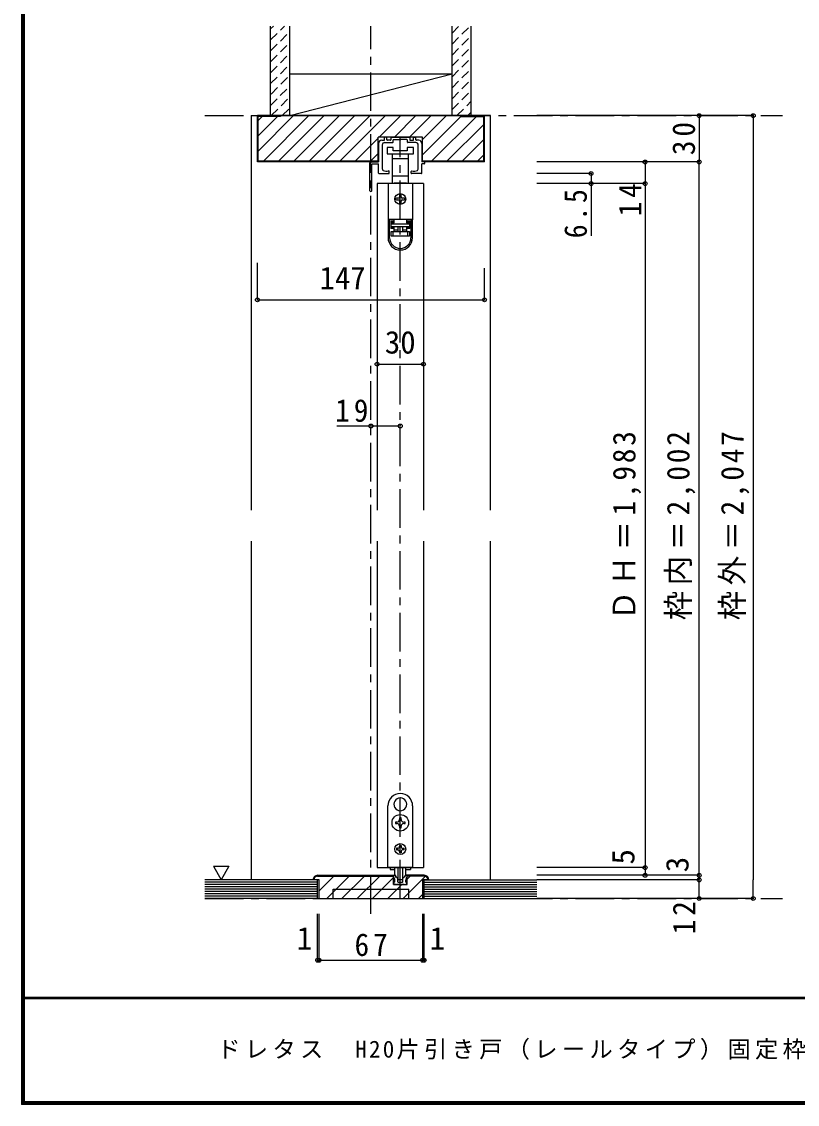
# Model space of a CAD drawing. Units: millimetres at full size, sheet at 1:5; details may follow other scales. Extents: x -973 to 977, y -718 to 696.
# Drawn here: x -973 to -471, y -701 to 0 of the extents above; entities that cross this region are included whole.
import ezdxf
from ezdxf.enums import TextEntityAlignment as Align

# ---------------------------------------------------------------- set-up
doc = ezdxf.new("R2010")
doc.units = ezdxf.units.MM
doc.header["$LTSCALE"] = 5
doc.header["$PDMODE"] = 32
doc.header["$PDSIZE"] = 2.5
doc.linetypes.add('CHAIN1', pattern=[8, 5, -1, 1, -1])
doc.linetypes.add('DASHED1', pattern=[1.8, 1.2, -0.6])
for name, color, linetype in [('0-1_通り芯', 4, 'CHAIN1'), ('0-2_柱', 3, 'Continuous'), ('0-3_仕上げ', 2, 'Continuous'), ('0-4_枠', 3, 'Continuous'), ('0-6_扉', 6, 'Continuous'), ('0-7_金物', 7, 'Continuous'), ('0-A_文字', 7, 'Continuous'), ('0-B_寸法', 7, 'Continuous'), ('0-C_ハッチ', 4, 'DASHED1'), ('F-1_枠', 6, 'Continuous'), ('F-A_文字', 7, 'Continuous')]:
    doc.layers.add(name, color=color, linetype=linetype)
doc.styles.add('ＭＳ ゴシック', font='')
doc.styles.get('ＭＳ ゴシック').set_extended_font_data('MS Gothic')

# ---------------------------------------------------------------- blocks, each defined once
blk = doc.blocks.new('下荷重(戸車)')
at = {"layer": '0-7_金物'}
for p, q in [((8.5, 37.107), (4.5, 37.107)), ((-5.25, 30.107), (0, 30.107)), ((0, 30.107), (5.25, 30.107)), ((5.25, 30.107), (5.25, 33.107)), ((5.25, 18.507), (5.25, 30.107)), ((0, 18.507), (-5.25, 18.507)), ((-5.25, 18.507), (-5.25, 14.107)), ((-5.25, 14.107), (-4, 14.107)), ((-4, 14.107), (-4, 13.807)), ((4, 14.107), (-4, 14.107)), ((5.25, 18.507), (0, 18.507)), ((4, 14.107), (5.25, 14.107)), ((4, 13.807), (4, 14.107)), ((5.25, 14.107), (5.25, 18.507)), ((7.9, 13.807), (-7.9, 13.807)), ((-7.9, 13.807), (-7.9, -9.493)), ((7.9, 13.807), (7.9, -9.493)), ((-1.5, 4.307), (-2.5, 4.307)), ((-2.5, 3.307), (-1.5, 3.307)), ((-0.5, 6.307), (-0.5, 5.307)), ((-0.5, 2.307), (-0.5, 1.307)), ((0.5, 5.307), (0.5, 6.307)), ((0.5, 1.307), (0.5, 2.307)), ((2.5, 4.307), (1.5, 4.307)), ((1.5, 3.307), (2.5, 3.307)), ((7.9, -9.493), (-7.9, -9.493)), ((-7.9, -9.493), (-7.9, -9.593)), ((-6.9, -9.593), (-7.9, -9.593)), ((-7.9, -9.593), (-7.9, -21.293)), ((-4.2, -9.593), (-6.9, -9.593)), ((-6.9, -21.293), (-6.9, -9.593)), ((-6.1, -10.593), (-6.1, -15.293)), ((-6.1, -10.593), (-4.2, -10.593)), ((-5.9, -11.693), (-5.9, -12.193)), ((-4, -11.693), (-5.9, -11.693)), ((-5.9, -12.193), (5.9, -12.193)), ((-5.9, -14.193), (-5.9, -12.193)), ((-4.9, -9.593), (-4.9, -9.493)), ((-4.2, -9.593), (-4.2, -10.593)), ((-4, -11.693), (-4, -9.493)), ((4, -9.493), (4, -11.693)), ((5.9, -11.693), (4, -11.693)), ((6.9, -9.593), (4.2, -9.593)), ((4.2, -10.593), (4.2, -9.593)), ((4.2, -11.593), (4.2, -10.593)), ((4.2, -10.593), (6.1, -10.593)), ((6.1, -11.593), (4.2, -11.593)), ((4.9, -9.493), (4.9, -9.593)), ((5.9, -12.193), (5.9, -11.693)), ((5.9, -12.193), (5.9, -14.193)), ((6.1, -15.293), (6.1, -10.593)), ((6.9, -9.593), (6.9, -21.293)), ((7.9, -9.593), (6.9, -9.593)), ((7.9, -9.493), (7.9, -9.593)), ((7.9, -21.293), (7.9, -9.593)), ((-6.1, -14.293), (-4.2, -14.293)), ((-4.2, -15.293), (-6.1, -15.293)), ((5.9, -14.193), (-5.9, -14.193)), ((-5.9, -17.193), (-4.9, -17.193)), ((-4.9, -17.193), (4.9, -17.193)), ((-4.9, -17.193), (-4.9, -20.193)), ((4.9, -20.193), (-4.9, -20.193)), ((-4.2, -14.293), (-4.2, -15.293)), ((-4.2, -15.293), (-4.2, -17.193)), ((-4, -16.193), (-4, -14.193)), ((-1.5, -14.193), (-1.5, -17.193)), ((1.5, -14.193), (1.5, -17.193)), ((1.5, -16.193), (4, -16.193)), ((6.1, -15.293), (4.2, -15.293)), ((4.2, -17.193), (4.2, -15.293)), ((4.9, -17.193), (5.9, -17.193)), ((5.9, -17.193), (5.9, -20.193))]:
    blk.add_line(p, q, dxfattribs=at)
for points in [[(-8.5, 33.107), (0, 33.107), (8.5, 33.107), (8.5, 37.107)], [(4.5, 37.107), (4.5, 35.107), (-4.5, 35.107), (-4.5, 37.107), (-8.5, 37.107), (-8.5, 33.107)], [(-5.25, 33.107), (-5.25, 30.107), (-5.25, 18.507)], [(-4.2, -10.593), (-4.2, -11.593), (-6.1, -11.593)], [(-4.9, -20.193), (-5.9, -20.193), (-5.9, -17.193)], [(-4, -17.193), (-4, -16.193), (-1.5, -16.193)], [(4, -14.193), (4, -16.193), (4, -17.193)], [(4.2, -15.293), (4.2, -14.293), (6.1, -14.293)], [(5.9, -20.193), (4.9, -20.193), (4.9, -17.193)]]:
    blk.add_lwpolyline(points, dxfattribs=at)
blk.add_circle((0, 3.807), 3.5, dxfattribs=at)
for centre, radius, start, end in [((-2.5, 3.807), 0.5, 90, 180), ((-2.5, 3.807), 0.5, 180, 270), ((-1.5, 5.307), 1, 270, 0), ((-1.5, 2.307), 1, 0, 90), ((0, 6.307), 0.5, 90, 180), ((0, 1.307), 0.5, 180, 270), ((0, 6.307), 0.5, 0, 90), ((0, 1.307), 0.5, 270, 0), ((1.5, 5.307), 1, 180, 270), ((1.5, 2.307), 1, 90, 180), ((2.5, 3.807), 0.5, 0, 90), ((2.5, 3.807), 0.5, 270, 0), ((0, -21.293), 7.9, 180, 0), ((0, -21.293), 6.9, 180, 0)]:
    blk.add_arc(centre, radius, start, end, dxfattribs=at)
blk = doc.blocks.new('03')
at = {"layer": '0-B_寸法'}
for p, q in [((-11.079, 7.476), (-9.529, 7.476)), ((-9.229, 7.776), (-9.229, 9.176)), ((-8.029, 9.476), (-8.929, 9.476)), ((-7.729, 7.776), (-7.729, 9.176)), ((-5.529, 7.476), (-7.429, 7.476)), ((-5.229, 9.176), (-5.229, 7.776)), ((-4.929, 9.476), (6.771, 9.476)), ((-3.729, 6.276), (-3.729, 7.676)), ((-3.429, 7.976), (0.621, 7.976)), ((0.921, 8.276), (0.621, 7.976)), ((0.921, 8.276), (1.221, 7.976)), ((5.271, 7.976), (1.221, 7.976)), ((5.571, 6.276), (5.571, 7.676)), ((7.071, 9.176), (7.071, 7.776)), ((7.371, 7.476), (9.271, 7.476)), ((9.571, 7.776), (9.571, 9.176)), ((9.871, 9.476), (10.771, 9.476)), ((11.071, 7.776), (11.071, 9.176)), ((12.921, 7.476), (11.371, 7.476)), ((-13.079, 5.476), (-13.079, -6.524)), ((-10.679, -11.096), (-10.679, 4.476)), ((-9.229, 5.976), (-4.029, 5.976)), ((11.071, 5.976), (5.871, 5.976)), ((12.521, -11.096), (12.521, 4.476)), ((14.921, 5.476), (14.921, -6.524)), ((-18.179, -6.524), (-13.079, -6.524)), ((16.321, -6.524), (14.921, -6.524)), ((-18.679, -25.124), (-18.679, -7.024)), ((-17.479, -25.124), (-17.479, -8.224)), ((-16.979, -7.724), (-13.079, -7.724)), ((-13.079, -13.724), (-13.079, -7.724)), ((-6.229, -13.724), (-6.229, -12.649)), ((8.071, -13.724), (8.071, -12.649)), ((16.321, -7.724), (14.921, -7.724)), ((14.921, -13.724), (14.921, -7.724)), ((-12.779, -14.024), (-6.529, -14.024)), ((14.621, -14.024), (8.371, -14.024))]:
    blk.add_line(p, q, dxfattribs=at)
for centre, radius, start, end in [((-11.079, 5.476), 2, 90, 180), ((-9.529, 7.776), 0.3, 270, 0), ((-8.929, 9.176), 0.3, 90, 180), ((-8.029, 9.176), 0.3, 0, 90), ((-7.429, 7.776), 0.3, 180, 270), ((-5.529, 7.776), 0.3, 270, 0), ((-4.929, 9.176), 0.3, 90, 180), ((-3.429, 7.676), 0.3, 90, 180), ((5.271, 7.676), 0.3, 0, 90), ((6.771, 9.176), 0.3, 0, 90), ((7.371, 7.776), 0.3, 180, 270), ((9.271, 7.776), 0.3, 270, 0), ((9.871, 9.176), 0.3, 90, 180), ((10.771, 9.176), 0.3, 0, 90), ((11.371, 7.776), 0.3, 180, 270), ((12.921, 5.476), 2, 0, 90), ((-9.229, 4.476), 1.5, 90, 180), ((-4.029, 6.276), 0.3, 270, 0), ((5.871, 6.276), 0.3, 180, 270), ((11.071, 4.476), 1.5, 0, 90), ((-18.179, -7.024), 0.5, 90, 180), ((16.321, -7.124), 0.6, 0, 90), ((-16.979, -8.224), 0.5, 90, 180), ((-12.779, -13.724), 0.3, 180, 270), ((-9.679, -11.096), 1, 180, 243.25632), ((-7.879, -7.524), 5, 243.25632, 284.75682), ((-6.529, -12.649), 0.3, 0, 104.75682), ((-6.529, -13.724), 0.3, 270, 0), ((8.371, -12.649), 0.3, 75.24318, 180), ((8.371, -13.724), 0.3, 180, 270), ((9.721, -7.524), 5, 255.24318, 296.74368), ((11.521, -11.096), 1, 296.74368, 0), ((14.621, -13.724), 0.3, 270, 0), ((16.321, -7.124), 0.6, 270, 0), ((-18.079, -25.124), 0.6, 180, 0)]:
    blk.add_arc(centre, radius, start, end, dxfattribs=at)

msp = doc.modelspace()

# ---------------------------------------------------------------- linework, layer by layer
at = {"layer": '0-1_通り芯'}
for p, q in [((-747.246, -577.5), (-747.246, -2.5)), ((-854.746, -60.5), (-480.746, -60.5)), ((-728.246, -567.5), (-728.246, -74.5)), ((-854.746, -567.5), (-480.746, -567.5))]:
    msp.add_line(p, q, dxfattribs=at)
at = {"layer": '0-2_柱', "color": 7}
msp.add_line((-799.746, -60.5), (-694.746, -33.5), dxfattribs=at)
at = {"layer": '0-2_柱'}
for p, q in [((-799.746, -33.5), (-694.746, -33.5)), ((-799.746, -60.5), (-694.746, -60.5))]:
    msp.add_line(p, q, dxfattribs=at)
at = {"layer": '0-3_仕上げ'}
for p, q in [((-812.246, -60.5), (-812.246, -2.5)), ((-799.746, -60.5), (-799.746, -2.5)), ((-694.746, -60.5), (-694.746, -2.5)), ((-682.246, -60.5), (-682.246, -2.5)), ((-781.746, -555.5), (-854.746, -555.5)), ((-781.746, -567.5), (-781.746, -555.5)), ((-712.746, -567.5), (-712.746, -555.5)), ((-712.746, -555.5), (-639.746, -555.5)), ((-781.746, -567.5), (-854.746, -567.5)), ((-712.746, -567.5), (-639.746, -567.5))]:
    msp.add_line(p, q, dxfattribs=at)
at = {"layer": '0-3_仕上げ', "color": 7}
for p, q in [((-781.746, -557), (-854.746, -557)), ((-781.746, -558.5), (-854.746, -558.5)), ((-781.746, -560), (-854.746, -560)), ((-712.746, -557), (-639.746, -557)), ((-712.746, -558.5), (-639.746, -558.5)), ((-712.746, -560), (-639.746, -560)), ((-781.746, -561.5), (-854.746, -561.5)), ((-781.746, -563), (-854.746, -563)), ((-781.746, -564.5), (-854.746, -564.5)), ((-781.746, -566), (-854.746, -566)), ((-712.746, -561.5), (-639.746, -561.5)), ((-712.746, -563), (-639.746, -563)), ((-712.746, -564.5), (-639.746, -564.5)), ((-712.746, -566), (-639.746, -566))]:
    msp.add_line(p, q, dxfattribs=at)
at = {"layer": '0-4_枠', "color": 4}
for p, q in [((-824.746, -60.5), (-820.746, -60.5)), ((-824.746, -60.5), (-824.746, -316)), ((-669.746, -60.5), (-673.746, -60.5)), ((-669.746, -316), (-669.746, -60.5)), ((-824.746, -336), (-824.746, -555.5)), ((-669.746, -555.5), (-669.746, -336))]:
    msp.add_line(p, q, dxfattribs=at)
at = {"layer": '0-4_枠'}
for p, q in [((-820.746, -90.5), (-820.746, -60.5)), ((-673.746, -60.5), (-820.746, -60.5)), ((-820.246, -90), (-820.246, -61)), ((-805.746, -61), (-820.246, -61)), ((-805.746, -60.5), (-805.746, -61)), ((-688.746, -61), (-688.746, -60.5)), ((-688.746, -61), (-674.246, -61)), ((-674.246, -90), (-674.246, -61)), ((-673.746, -90.5), (-673.746, -60.5)), ((-742.646, -90.5), (-742.646, -74.5)), ((-713.846, -74.5), (-742.646, -74.5)), ((-713.846, -90.5), (-713.846, -74.5)), ((-742.646, -90.5), (-820.746, -90.5)), ((-742.646, -90), (-820.246, -90)), ((-674.246, -90), (-713.846, -90)), ((-673.746, -90.5), (-713.846, -90.5)), ((-781.746, -552.5), (-732.646, -552.5)), ((-781.746, -553), (-732.646, -553)), ((-732.646, -558.5), (-732.646, -552.5)), ((-723.846, -558.5), (-723.846, -552.5)), ((-712.746, -552.5), (-723.846, -552.5)), ((-712.746, -553), (-723.846, -553)), ((-780.746, -555.5), (-784.746, -555.5)), ((-780.746, -567.5), (-780.746, -555.5)), ((-732.646, -558.5), (-723.846, -558.5)), ((-709.746, -555.5), (-713.746, -555.5)), ((-713.746, -567.5), (-713.746, -555.5)), ((-780.746, -567.5), (-713.746, -567.5)), ((-771.746, -561.5), (-722.746, -561.5)), ((-771.746, -567.5), (-771.746, -561.5)), ((-722.746, -567.5), (-722.746, -561.5))]:
    msp.add_line(p, q, dxfattribs=at)
for centre, radius, start, end in [((-781.746, -555.5), 3, 90, 180), ((-781.746, -555.5), 2.5, 90.0008, 180), ((-712.746, -555.5), 3, 0, 90), ((-712.746, -555.5), 2.5, 0, 90)]:
    msp.add_arc(centre, radius, start, end, dxfattribs=at)
at = {"layer": '0-6_扉'}
for p, q in [((-713.246, -104.5), (-743.246, -104.5)), ((-743.246, -104.5), (-743.246, -316)), ((-713.246, -104.5), (-713.246, -316)), ((-743.246, -336), (-743.246, -547.5)), ((-713.246, -336), (-713.246, -547.5)), ((-743.246, -547.5), (-713.246, -547.5))]:
    msp.add_line(p, q, dxfattribs=at)
at = {"layer": '0-7_金物'}
for p, q in [((-728.345, -502.351), (-728.246, -502.45)), ((-728.147, -502.351), (-728.246, -502.45)), ((-736.246, -547.5), (-736.246, -507.5)), ((-731.888, -508.489), (-731.753, -508.525)), ((-731.79, -508.66), (-731.753, -508.525)), ((-724.604, -508.489), (-724.739, -508.525)), ((-724.702, -508.66), (-724.739, -508.525)), ((-720.246, -507.5), (-720.246, -547.5)), ((-730.446, -518), (-731.396, -518)), ((-731.396, -518), (-731.396, -519)), ((-728.746, -515.35), (-728.746, -516.3)), ((-727.746, -515.35), (-728.746, -515.35)), ((-727.746, -516.3), (-727.746, -515.35)), ((-725.096, -518), (-726.046, -518)), ((-725.096, -519), (-725.096, -518)), ((-731.396, -519), (-730.446, -519)), ((-727.746, -521.65), (-727.746, -520.7)), ((-726.046, -519), (-725.096, -519)), ((-730.046, -535), (-730.646, -535)), ((-730.646, -535), (-730.646, -536)), ((-730.646, -536), (-730.046, -536)), ((-728.746, -533.1), (-727.746, -533.1)), ((-728.746, -533.1), (-728.746, -533.7)), ((-728.746, -537.3), (-728.746, -537.9)), ((-727.746, -537.9), (-728.746, -537.9)), ((-727.746, -533.1), (-727.746, -533.7)), ((-727.746, -537.3), (-727.746, -537.9)), ((-726.446, -535), (-725.846, -535)), ((-720.246, -547.5), (-736.246, -547.5)), ((-734.846, -547.5), (-734.846, -548.7)), ((-734.846, -548.7), (-731.714, -548.7)), ((-732.746, -552.5), (-732.203, -552.5)), ((-732.746, -553.5), (-732.746, -552.5)), ((-730.584, -553.912), (-731.85, -552.647)), ((-731.746, -551.921), (-731.746, -547.5)), ((-729.746, -547.5), (-729.746, -555.121)), ((-726.746, -547.5), (-726.746, -555.121)), ((-725.908, -553.912), (-724.643, -552.647)), ((-724.778, -548.7), (-721.646, -548.7)), ((-724.746, -551.921), (-724.746, -547.5)), ((-721.646, -547.5), (-721.646, -548.7)), ((-732.046, -558.5), (-732.532, -557.274)), ((-731.746, -557), (-732.346, -557)), ((-730.946, -558.5), (-732.046, -558.5)), ((-731.746, -557), (-731.746, -555.736)), ((-730.946, -558.5), (-730.746, -558.3)), ((-730.746, -558.3), (-730.546, -558.5)), ((-725.946, -558.5), (-730.546, -558.5)), ((-730.372, -554), (-730.046, -554)), ((-729.846, -556.7), (-729.846, -554.2)), ((-727.046, -555.421), (-729.446, -555.421)), ((-728.246, -557.3), (-727.946, -557)), ((-727.946, -557), (-726.946, -557)), ((-726.646, -556.7), (-726.646, -554.2)), ((-726.12, -554), (-726.446, -554)), ((-725.746, -558.3), (-725.946, -558.5)), ((-725.546, -558.5), (-725.746, -558.3)), ((-725.546, -558.5), (-724.446, -558.5)), ((-724.746, -557), (-724.746, -555.736)), ((-724.746, -557), (-724.146, -557)), ((-724.446, -558.5), (-723.96, -557.274))]:
    msp.add_line(p, q, dxfattribs=at)
for points in [[(-728.746, -520.7), (-728.746, -521.65), (-727.746, -521.65)], [(-725.846, -535), (-725.846, -536), (-726.446, -536)], [(-723.746, -553.5), (-723.746, -552.5), (-724.289, -552.5)], [(-729.546, -557), (-728.546, -557), (-728.246, -557.3)]]:
    msp.add_lwpolyline(points, dxfattribs=at)
for centre, radius in [((-728.246, -518.5), 5.35), ((-728.246, -535.5), 3.5)]:
    msp.add_circle(centre, radius, dxfattribs=at)
for centre, radius, start, end in [((-728.246, -507.5), 8, 0, 180), ((-728.246, -506.5), 4.15, 91.3645, 208.6355), ((-728.246, -506.5), 4.15, 331.3645, 88.6355), ((-728.246, -506.5), 4.15, 211.3645, 328.6355), ((-730.446, -516.3), 1.7, 270, 0), ((-726.046, -516.3), 1.7, 180, 270), ((-730.446, -520.7), 1.7, 0, 90), ((-726.046, -520.7), 1.7, 90, 180), ((-730.046, -533.7), 1.3, 270, 0), ((-730.046, -537.3), 1.3, 0, 90), ((-726.446, -533.7), 1.3, 180, 270), ((-726.446, -537.3), 1.3, 90, 180), ((-734.746, -555.736), 3, 0, 48.19), ((-732.203, -553), 0.5, 45, 90), ((-729.746, -551.921), 2, 180, 264.78409), ((-730.372, -553.7), 0.3, 225, 270), ((-729.946, -554.112), 0.2, 0, 84.78409), ((-726.546, -554.112), 0.2, 95.21591, 180), ((-726.746, -551.921), 2, 275.21591, 0), ((-726.12, -553.7), 0.3, 270, 315), ((-721.746, -555.736), 3, 131.81, 180), ((-724.289, -553), 0.5, 90, 135), ((-732.346, -557.2), 0.2, 90, 201.616), ((-730.046, -554.2), 0.2, 0, 90), ((-729.546, -556.7), 0.3, 180, 270), ((-729.446, -555.121), 0.3, 180, 270), ((-727.046, -555.121), 0.3, 270, 0), ((-726.946, -556.7), 0.3, 270, 0), ((-726.446, -554.2), 0.2, 90, 180), ((-724.146, -557.2), 0.2, 338.384, 90)]:
    msp.add_arc(centre, radius, start, end, dxfattribs=at)
at = {"layer": '0-A_文字'}
msp.add_line((-849.181, -546.686), (-844.181, -555.347), dxfattribs=at)
msp.add_lwpolyline([(-849.181, -546.686), (-839.181, -546.686), (-844.181, -555.347)], dxfattribs=at)
at = {"layer": '0-B_寸法', "color": 4}
for p, q in [((-499.746, -60.5), (-639.746, -60.5)), ((-534.746, -60.5), (-534.746, -90.5)), ((-499.746, -60.5), (-499.746, -555.5)), ((-534.746, -90.5), (-639.746, -90.5)), ((-569.746, -90.5), (-569.746, -104.5)), ((-534.746, -567.5), (-534.746, -90.5)), ((-604.746, -98), (-639.746, -98)), ((-604.746, -98), (-604.746, -138.34)), ((-569.746, -104.5), (-639.746, -104.5)), ((-569.746, -104.5), (-569.746, -547.5)), ((-820.746, -179.804), (-820.746, -155.746)), ((-673.746, -179.804), (-673.746, -159.246)), ((-820.746, -179.804), (-673.746, -179.804)), ((-743.246, -221.5), (-713.246, -221.5)), ((-769.246, -261.5), (-728.246, -261.5)), ((-569.746, -547.5), (-639.746, -547.5)), ((-534.746, -552.5), (-639.746, -552.5)), ((-569.746, -547.5), (-569.746, -552.5)), ((-534.746, -555.5), (-639.746, -555.5)), ((-499.746, -567.5), (-499.746, -555.5)), ((-499.746, -567.5), (-639.746, -567.5)), ((-781.746, -607.5), (-781.746, -577.5)), ((-780.746, -607.5), (-780.746, -577.5)), ((-781.746, -607.5), (-780.746, -607.5))]:
    msp.add_line(p, q, dxfattribs=at)
for points in [[(-780.746, -607.5), (-713.746, -607.5), (-713.746, -577.5)], [(-713.746, -607.5), (-712.746, -607.5), (-712.746, -577.5)]]:
    msp.add_lwpolyline(points, dxfattribs=at)
at = {"layer": '0-B_寸法'}
for p in [(-534.746, -60.5), (-499.746, -60.5), (-569.746, -90.5), (-534.746, -90.5), (-604.746, -98), (-604.746, -104.5), (-569.746, -104.5), (-820.746, -179.804), (-673.746, -179.804), (-743.246, -221.5), (-713.246, -221.5), (-747.246, -261.5), (-728.246, -261.5), (-569.746, -547.5), (-569.746, -552.5), (-534.746, -552.5), (-534.746, -555.5), (-534.746, -567.5), (-499.746, -567.5), (-781.746, -607.5), (-780.746, -607.5), (-713.746, -607.5), (-712.746, -607.5)]:
    msp.add_point(p, dxfattribs=at)
at = {"layer": '0-C_ハッチ'}
for p, q in [((-812.246, -11.466), (-803.28, -2.5)), ((-812.246, -4.395), (-810.351, -2.5)), ((-812.246, -18.537), (-799.746, -6.037)), ((-694.746, -14.174), (-683.072, -2.5)), ((-694.746, -7.103), (-690.143, -2.5)), ((-812.246, -25.608), (-799.746, -13.108)), ((-694.746, -21.246), (-682.246, -8.746)), ((-812.246, -32.679), (-799.746, -20.179)), ((-694.746, -28.317), (-682.246, -15.817)), ((-812.246, -39.751), (-799.746, -27.251)), ((-694.746, -35.388), (-682.246, -22.888)), ((-811.924, -46.5), (-799.746, -34.322)), ((-694.746, -42.459), (-682.246, -29.959)), ((-812.274, -53.921), (-799.746, -41.393)), ((-694.746, -49.53), (-682.246, -37.03)), ((-811.782, -60.5), (-799.746, -48.464)), ((-694.746, -56.601), (-682.246, -44.101)), ((-804.711, -60.5), (-799.746, -55.535)), ((-691.574, -60.5), (-682.246, -51.172)), ((-684.503, -60.5), (-682.246, -58.243))]:
    msp.add_line(p, q, dxfattribs=at)
at = {"layer": '0-C_ハッチ', "linetype": 'Continuous'}
for p, q in [((-820.246, -83.472), (-797.274, -60.5)), ((-820.246, -63.673), (-817.573, -61)), ((-820.246, -73.573), (-807.673, -61)), ((-816.874, -90), (-787.374, -60.5)), ((-806.975, -90), (-777.475, -60.5)), ((-797.075, -90), (-767.575, -60.5)), ((-757.676, -60.5), (-787.176, -90)), ((-777.276, -90), (-747.776, -60.5)), ((-767.377, -90), (-737.877, -60.5)), ((-741.977, -74.5), (-727.977, -60.5)), ((-732.078, -74.5), (-718.078, -60.5)), ((-722.178, -74.5), (-708.178, -60.5)), ((-713.846, -76.067), (-698.279, -60.5)), ((-713.846, -85.967), (-688.746, -60.867)), ((-678.98, -61), (-707.98, -90)), ((-698.08, -90), (-674.246, -66.166)), ((-757.477, -90), (-742.646, -75.169)), ((-688.181, -90), (-674.246, -76.065)), ((-747.578, -90), (-742.646, -85.068)), ((-678.281, -90), (-674.246, -85.965)), ((-780.746, -562.463), (-771.283, -553)), ((-775.883, -567.5), (-761.383, -553)), ((-765.984, -567.5), (-751.484, -553)), ((-756.084, -567.5), (-741.584, -553)), ((-726.386, -567.5), (-712, -553.114)), ((-723.846, -555.061), (-721.785, -553)), ((-746.185, -567.5), (-732.646, -553.961)), ((-736.285, -567.5), (-727.285, -558.5)), ((-716.486, -567.5), (-713.746, -564.76))]:
    msp.add_line(p, q, dxfattribs=at)
at = {"layer": 'F-1_枠'}
for p, q in [((-973.347, 695.833), (-973.347, -700.833)), ((-972.514, 695.833), (-972.514, -700.833)), ((-971.68, 695.833), (-971.68, -700.833)), ((976.653, -631.667), (-973.347, -631.667)), ((976.653, -632.5), (-973.347, -632.5)), ((976.653, -699.167), (-973.347, -699.167)), ((976.653, -700), (-973.347, -700)), ((976.653, -700.833), (-973.347, -700.833))]:
    msp.add_line(p, q, dxfattribs=at)

# ---------------------------------------------------------------- block references
at = {"layer": '0-7_金物'}
for name, p in [('03', (-729.167, -83.976)), ('下荷重(戸車)', (-728.246, -118.307))]:
    msp.add_blockref(name, p, dxfattribs=at)

# ---------------------------------------------------------------- texts
at = {"layer": '0-B_寸法', "style": 'ＭＳ ゴシック'}
for s, p in [('147', (-780.527, -177.304)), ('30', (-738.246, -219)), ('1', (-795.246, -605)), ('1', (-709.246, -605))]:
    msp.add_text(s, height=14.66, dxfattribs=at).set_placement(p, align=Align.BOTTOM_LEFT)
for s, p in [('5', (-572.246, -545.5)), ('3', (-537.246, -550.5))]:
    msp.add_text(s, height=14.66, rotation=90, dxfattribs=at).set_placement(p, align=Align.BOTTOM_LEFT)
at = {"layer": '0-B_寸法', "char_height": 14.66, "attachment_point": 7, "rotation": 90, "style": 'ＭＳ ゴシック'}
for s, insert in [('\\T1.27;\\W0.95;30', (-537.246, -86.125)), ('\\T1.27;\\W0.95;14', (-572.246, -125.75)), ('\\T1.27;\\W0.9;6.5', (-607.246, -139.914)), ('\\T1.19;\\W0.95;ＤＨ＝1,983', (-572.246, -387.25)), ('\\T1.19;\\W0.95;枠内＝2,002', (-537.246, -387.25)), ('\\T1.19;\\W0.95;枠外＝2,047', (-502.246, -387.25)), ('\\T1.27;\\W0.95;12', (-537.246, -590.75))]:
    msp.add_mtext(s, dxfattribs=dict(at, insert=insert))
at = {"layer": '0-B_寸法', "char_height": 14.66, "attachment_point": 7, "style": 'ＭＳ ゴシック'}
for s, insert in [('\\T1.27;\\W0.95;19', (-770.371, -259)), ('\\T1.27;\\W0.95;67', (-757.871, -605))]:
    msp.add_mtext(s, dxfattribs=dict(at, insert=insert))
at = {"layer": 'F-A_文字', "insert": (-846.68, -673.333), "char_height": 11, "attachment_point": 7, "style": 'ＭＳ ゴシック'}
msp.add_mtext('\\T1.19;ドレタス\u3000H20片引き戸（レールタイプ）固定枠155㎜幅\u30003方枠＋敷居Q型／床直付けレール', dxfattribs=at)

doc.saveas('drawing.dxf')
